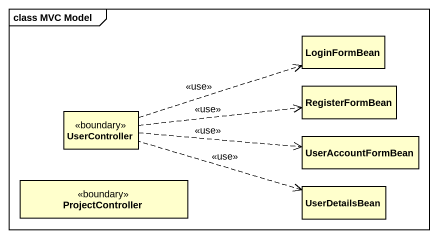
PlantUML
@startuml
mainframe class MVC Model
hide circle
hide empty members
class LoginFormBean
class UserController <<boundary>>
class RegisterFormBean
class UserAccountFormBean
class ProjectController <<boundary>>
class UserDetailsBean
UserController .right.> LoginFormBean : <<use>>
UserController .right.> RegisterFormBean : <<use>>
UserController .right.> UserAccountFormBean : <<use>>
UserController .right.> UserDetailsBean : <<use>>
@enduml
